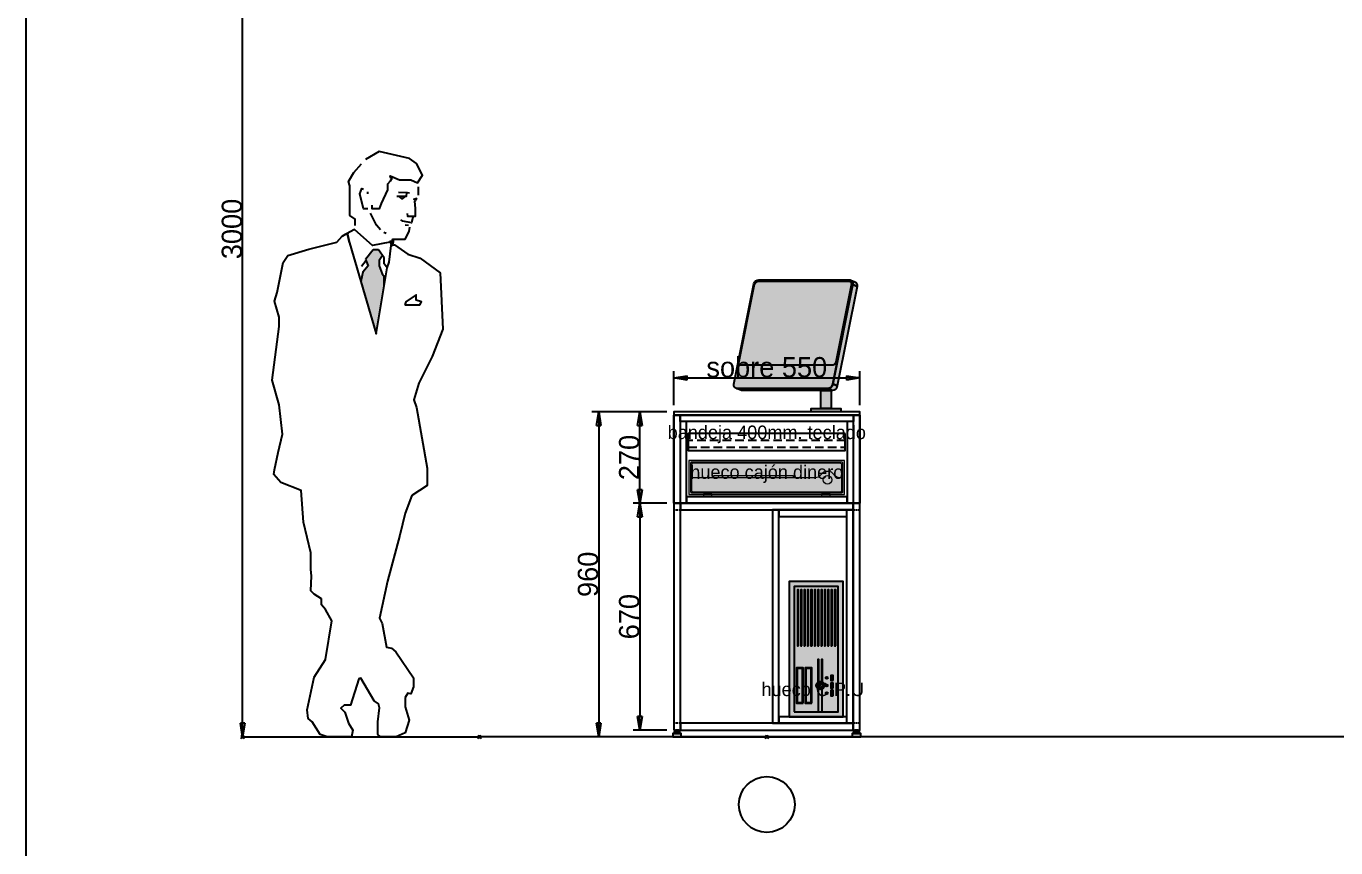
# Model space of a CAD drawing. Header units: millimetres. Extents: x -61063 to 17762, y -100319 to 2880.
# Drawn here: x -2420 to 1448, y -13326 to -10899 of the extents above; entities that cross this region are included whole.
import ezdxf

# ---------------------------------------------------------------- set-up
doc = ezdxf.new("R2010")
doc.units = ezdxf.units.MM
doc.header["$PDMODE"] = 35
doc.header["$PDSIZE"] = 5
doc.linetypes.add('Discontinua JB', pattern=[0.75, 0.5, -0.25])
doc.layers.add('1001 concep color Blau Fosc', color=7, linetype='Continuous', true_color=0x003e84)
for name, color, linetype in [('Cajón Dinero JB', 8, 'Continuous'), ('Cotas bloques dinámicos PM espacio', 10, 'Continuous'), ('Imac JB', 8, 'Continuous'), ('Linea Capa Color 0000 JB', 7, 'Continuous'), ('Linea Capa Color 0008 Gris JB', 8, 'Continuous'), ('Linea Capa Color 0012 Vermell JB', 12, 'Continuous'), ('Linea Capa Color 0140 Blau Vidre JB', 140, 'Continuous'), ('Linea Capa Color 0202 Lila Parets JB', 202, 'Continuous')]:
    doc.layers.add(name, color=color, linetype=linetype)
doc.styles.add('Jordi Ava', font='Avant Garde MEdium BT.ttf')
doc.dimstyles.new('Jordi Ava 2015', dxfattribs={"dimtxt": 60, "dimasz": 40, "dimexe": 20, "dimexo": 20, "dimgap": 0.09, "dimtad": 1, "dimdec": 0, "dimzin": 0, "dimdsep": 46, "dimtxsty": 'Jordi Ava', "dimblk": 'CLOSED', "dimcen": 1.5, "dimclrd": 7, "dimclre": 7, "dimclrt": 256, "dimadec": 0, "dimazin": 0, "dimtfac": 0.05, "dimtdec": 0, "dimtofl": 0, "dimtmove": 0, "dimatfit": 3, "dimldrblk": 'CLOSED', "dimfxl": 90, "dimtolj": 1, "dimtzin": 0, "dimlwd": -1, "dimlwe": -1, "dimarcsym": 0})
doc.dimstyles.new('Jordi Ava Parets 2015', dxfattribs={"dimtxt": 60, "dimasz": 40, "dimexe": 20, "dimexo": 20, "dimgap": 0.09, "dimtad": 1, "dimdec": 0, "dimzin": 0, "dimdsep": 46, "dimtxsty": 'Jordi Ava', "dimblk": 'CLOSED', "dimcen": 1.5, "dimclrd": 7, "dimclre": 7, "dimclrt": 256, "dimadec": 0, "dimazin": 0, "dimtfac": 0.05, "dimtdec": 0, "dimtofl": 0, "dimtmove": 0, "dimatfit": 3, "dimldrblk": 'CLOSED', "dimfxl": 90, "dimtolj": 1, "dimtzin": 0, "dimlwd": -1, "dimlwe": -1, "dimarcsym": 0})

# ---------------------------------------------------------------- blocks, each defined once
blk = doc.blocks.new('_Closed')
at = {"color": 0, "linetype": 'ByBlock', "lineweight": -2}
for p, q in [((-1, 0.167), (0, 0)), ((-1, 0.167), (-1, -0.167)), ((0, 0), (-1, -0.167)), ((0, 0), (-1, 0))]:
    blk.add_line(p, q, dxfattribs=at)
blk = doc.blocks.new('*D1688')
at = {"layer": 'Defpoints', "color": 0, "ltscale": 10, "transparency": 16777216}
for p in [(82879.8, 104665.6), (82879.8, 104665.6), (82879.8, 101665.6)]:
    blk.add_point(p, dxfattribs=at)
at = {"layer": 'Linea Capa Color 0202 Lila Parets JB', "color": 7, "ltscale": 10, "transparency": 16777216}
blk.add_line((82879.8, 101705.6), (82879.8, 104625.6), dxfattribs=at)
at = {"layer": 'Linea Capa Color 0202 Lila Parets JB', "color": 7, "ltscale": 10, "transparency": 16777216, "xscale": 40, "yscale": 40, "zscale": 40}
for p, rotation in [((82879.8, 104665.6), 90), ((82879.8, 101665.6), 270)]:
    blk.add_blockref('_Closed', p, dxfattribs=dict(at, rotation=rotation))
at = {"layer": 'Linea Capa Color 0202 Lila Parets JB', "ltscale": 10, "transparency": 16777216, "insert": (82848.5, 103165.6), "char_height": 60, "attachment_point": 5, "rotation": 90, "style": 'Jordi Ava'}
blk.add_mtext('\\A1;3000', dxfattribs=at)
blk = doc.blocks.new('PM202307281029')
at = {"layer": 'Linea Capa Color 0008 Gris JB'}
h = blk.add_hatch(color=256, dxfattribs=at)
h.set_gradient(color1=(0, 127, 255), one_color=1, tint=1, name='INVCYLINDER')
h.paths.add_polyline_path([(349.2, 1345.3), (355.5, 1372.2), (371.4, 1391.2), (363.5, 1410.2), (385.6, 1438.7), (401.5, 1438.7), (413.7, 1421.3), (403.9, 1407), (403.9, 1391.2), (412.6, 1367.4), (418.1, 1360.8), (418.1, 1332.6), (394.4, 1190.3)])
at = {"layer": 'Linea Capa Color 0008 Gris JB', "linetype": 'Continuous'}
for p, q in [((309.6, 1484.7), (311.2, 1487.8)), ((315.9, 1459.3), (309.6, 1484.7)), ((385.6, 1438.7), (363.5, 1410.2)), ((401.5, 1438.7), (385.6, 1438.7)), ((418.1, 1415), (401.5, 1438.7)), ((363.5, 1410.2), (371.4, 1391.2)), ((418.1, 1397.5), (418.1, 1415)), ((426.8, 1384.9), (418.1, 1397.5)), ((355.5, 1372.2), (349.2, 1345.3)), ((371.4, 1391.2), (355.5, 1372.2))]:
    blk.add_line(p, q, dxfattribs=at)
for points in [[(445.8, 1652.6), (437.9, 1651), (436.3, 1657.3), (463.3, 1645.4), (496.5, 1645.4), (517.1, 1636.7), (531.4, 1658.9), (513.9, 1693.7), (493.4, 1708), (403.1, 1728.6), (363.5, 1704.8)], [(332.6, 1510), (332.6, 1529), (316.7, 1540.1), (317.1, 1581.3), (317.1, 1627.2), (312.8, 1639.9), (328.6, 1666.8), (350.8, 1692.2)], [(441.1, 1649.4), (436.3, 1641.5), (427.6, 1632), (427.6, 1616.1), (409.4, 1574.9), (403.1, 1559.9), (382.5, 1559.9), (382.5, 1570.2)], [(369.8, 1559.1), (357.1, 1559.1), (346, 1603.5), (352.4, 1619.3), (357.1, 1617.7)], [(369.8, 1603.5), (369.8, 1609.8)], [(455.3, 1597.1), (483.8, 1597.1), (485.4, 1606.6)], [(493.1, 1605.4), (487.6, 1606.5), (460.1, 1608.2)], [(479.1, 1595.5), (471.2, 1589.2), (461.7, 1597.1)], [(512.4, 1590.8), (510.8, 1582.9), (506, 1587.6), (515.5, 1590.8)], [(519.5, 1600.3), (519.5, 1624)], [(485.8, 1546.2), (487.4, 1537.5), (510.9, 1537.5), (510.8, 1560.7), (509.2, 1581.9)], [(407.8, 1497.3), (395.1, 1511.6), (377.7, 1546.4)], [(503.3, 1535.1), (499.2, 1517.9), (473.1, 1523.2), (467.1, 1527.1)], [(490.2, 1510), (480.7, 1511.6)], [(434.7, 1460.9), (384.1, 1451.4), (349.2, 1481.5), (330.2, 1498.9), (293.8, 1478.3)], [(423.7, 1486.2), (417.3, 1489.4)], [(439.5, 1456.1), (444.2, 1470.4), (480.7, 1470.4), (491.8, 1492.6), (493.6, 1505.7)], [(445.8, 1470.4), (444.2, 1456.1), (441.1, 1457.7)], [(439.3, 1451), (439.5, 1453), (436.3, 1464.1), (442.1, 1464.1)], [(365, 1407), (350.8, 1389.6)], [(413.7, 1421.3), (403.9, 1407), (403.9, 1391.2), (412.6, 1367.4), (420.5, 1357.9), (422.1, 1357.9)], [(426.8, 1384.9), (433.2, 1402.3)], [(418.1, 1332.6), (418.1, 1360.8)]]:
    blk.add_lwpolyline(points, dxfattribs=at)
at = {"layer": 'Linea Capa Color 0008 Gris JB'}
for points in [[(92.6, 775), (94.3, 789), (105.3, 840), (117.9, 893.8), (108.4, 980.9), (87.8, 1053.8), (108.4, 1212.2), (108.4, 1239.1), (94.2, 1286.7), (102.1, 1312), (119.5, 1400.7), (133.8, 1421.3), (195.6, 1440.3), (277.9, 1460.9), (293.8, 1478.3), (311.4, 1488.3), (309.6, 1484.7), (315.9, 1459.3), (394.4, 1190.3), (426.8, 1384.9), (433.2, 1402.3), (439.3, 1451), (449, 1453), (488.6, 1426), (525, 1413.4), (583.6, 1370.6), (591.6, 1204.3), (559.9, 1123.5), (520.3, 1044.3), (506, 995.2), (513.9, 973), (544.8, 794), (544.8, 742.1), (499.7, 713.2), (480.7, 661), (464.8, 596), (428.4, 459.8), (404.6, 350.5), (412.6, 334.7), (425.2, 265), (439.5, 261.8), (452.2, 250.7), (505.2, 174.7), (505.2, 147.8), (496.5, 127.2), (488.6, 128.7), (479.9, 116.1), (479.9, 89.1), (491.8, 49.5), (480.7, 11.5), (453.8, 0), (428.4, 0), (407.7, 0), (399.1, 6.8), (399.9, 44.8), (404.6, 86), (401.5, 97.1), (388.8, 106.6), (349.2, 173.1), (342.9, 171.5), (319.1, 93.1), (300.1, 93.1), (290.6, 84.4), (301.7, 73.3), (312.8, 40), (325.4, 20), (321.5, 0), (293.8, 0), (249.4, 0), (228.8, 6.8), (205.1, 44.8), (194, 54.3), (190.8, 79.6), (211.4, 176.3), (244.7, 228.5), (263.7, 342.6), (244.7, 375.8), (232.8, 390.1), (232.8, 407.5), (211.4, 421.8), (201.9, 431.3), (203.5, 475.6), (201.1, 494.6), (201.1, 543.8), (179.7, 634), (173.4, 727.5), (113.2, 751.3)], [(479.1, 1276.4), (494.9, 1276.4), (523.4, 1275.6), (528.2, 1285.1), (513.2, 1290.1), (513.2, 1305.7), (482.3, 1285.1)]]:
    blk.add_lwpolyline(points, close=True, dxfattribs=at)
at = {"layer": 'Linea Capa Color 0202 Lila Parets JB', "ltscale": 10}
blk.add_line((0, 0), (700, 0), dxfattribs=at)
for p in [(0, 0), (700, 0)]:
    blk.add_point(p, dxfattribs=at)
blk = doc.blocks.new('PM202401161033')
at = {"layer": 'Linea Capa Color 0000 JB', "ltscale": 50}
h = blk.add_hatch(color=255, dxfattribs=at)
h.dxf.hatch_style = 1
edge = h.paths.add_edge_path()
edge.add_arc((198.5, 375), 15.1, 11.3282, 90)
edge.add_line((198.5, 390.1), (-69.1, 390.1))
edge.add_arc((-69.1, 379.7), 10.4, 90, 113.5024)
edge.add_line((-73.2, 389.2), (-85.3, 384.1))
edge.add_arc((-80.7, 373.4), 11.6, 113.1915, 195.204)
edge.add_line((-91.9, 370.4), (-33.2, 77.1))
edge.add_line((-33.2, 77.1), (-32.4, 73.5))
edge.add_arc((-19.5, 76.1), 13.2, 191.3282, 270)
edge.add_line((-19.5, 62.9), (-15, 62.9))
edge.add_line((-15, 62.9), (-15, 10))
edge.add_line((-15, 10), (-43.5, 10))
edge.add_line((-43.5, 10), (-43.5, 0))
edge.add_line((-43.5, 0), (43.5, 0))
edge.add_line((43.5, 0), (43.5, 10))
edge.add_line((43.5, 10), (15, 10))
edge.add_line((15, 10), (15, 62.9))
edge.add_line((15, 62.9), (250, 62.9))
edge.add_line((250, 62.9), (264.6, 68.8))
edge.add_arc((261.5, 79.7), 11.3, 285.7891, 371.3282)
edge.add_line((272.6, 82), (213.4, 377.9))
at = {"layer": 'Imac JB'}
for points in [[(-73.2, 389.2), (-85.3, 384.1, 0.373947), (-91.9, 370.4), (-78.9, 375.9), (-79.3, 377.7, -0.353264)], [(213.4, 377.9, 0.357421), (198.5, 390.1), (-69.1, 390.1, 0.473383), (-79.3, 377.7), (-20, 82.1, 0.357421), (-3.4, 68.4), (261.5, 68.4, 0.473383), (272.6, 82)], [(210.9, 376.6, 0.357421), (199.8, 385.7), (-68.3, 385.7, 0.473383), (-74.8, 377.8), (-28.5, 146.6, 0.357421), (-17.4, 137.5), (251.9, 137.5, 0.473383), (257.5, 144.2)], [(-3.4, 68.4, -0.357421), (-20, 82.1), (-20.1, 82.6), (-33.2, 77.1), (-32.4, 73.5, 0.357421), (-19.5, 62.9)], [(264.6, 68.8, -0.069002), (261.5, 68.4), (-3.4, 68.4), (-19.5, 62.9), (250, 62.9)]]:
    blk.add_lwpolyline(points, format="xyb", close=True, dxfattribs=at)
for points in [[(-78.9, 375.9), (-91.9, 370.4), (-33.2, 77.1), (-20.1, 82.6)], [(-15, 10), (15, 10), (15, 62.9), (-15, 62.9)], [(-43.5, 0), (43.5, 0), (43.5, 10), (-43.5, 10)]]:
    blk.add_lwpolyline(points, close=True, dxfattribs=at)
at = {"layer": 'Linea Capa Color 0000 JB', "ltscale": 50}
blk.add_lwpolyline([(213.4, 377.9, 0.357421), (198.5, 390.1), (-69.1, 390.1, 0.102909), (-73.2, 389.2), (-85.3, 384.1, 0.373947), (-91.9, 370.4), (-33.2, 77.1), (-32.4, 73.5, 0.357421), (-19.5, 62.9), (-15, 62.9), (-15, 10), (-43.5, 10), (-43.5, 0), (43.5, 0), (43.5, 10), (15, 10), (15, 62.9), (250, 62.9), (264.6, 68.8, 0.391589), (272.6, 82)], format="xyb", close=True, dxfattribs=at)
blk = doc.blocks.new('PM202401231106')
at = {"layer": 'Cajón Dinero JB', "ltscale": 10}
h = blk.add_hatch(color=256, dxfattribs=at)
h.dxf.hatch_style = 1
h.set_gradient(color1=(255, 255, 255), tint=1, name='SPHERICAL')
h.paths.add_polyline_path([(-230, 107), (-230, 7), (230, 7), (230, 107)])
h.paths.add_polyline_path([(162.1, 0), (187.1, 0), (187.1, 7), (162.1, 7)])
h.paths.add_polyline_path([(-187.1, 0), (-162.1, 0), (-162.1, 7), (-187.1, 7)])
at = {"layer": 'Cajón Dinero JB', "lineweight": 13, "ltscale": 50}
for p, q in [((-222, 57), (143.6, 57)), ((215.5, 57), (222, 57))]:
    blk.add_line(p, q, dxfattribs=at)
for points in [[(-225, 99), (-225, 15, 0.414214), (-222, 12), (222, 12, 0.414214), (225, 15), (225, 99, 0.414214), (222, 102), (-222, 102, 0.414214)], [(-222, 96), (-222, 18, 0.414214), (-219, 15), (219, 15, 0.414214), (222, 18), (222, 94, 0.414214), (217, 99), (-219, 99, 0.414214)]]:
    blk.add_lwpolyline(points, format="xyb", close=True, dxfattribs=at)
blk.add_lwpolyline([(-157.2, 57), (78.8, 57), (78.8, 61.4), (-157.2, 61.4)], close=True, dxfattribs=at)
blk.add_circle((179.6, 50.2), 12.7, dxfattribs=at)
for centre, radius, start, end in [((143.6, 77), 20, 270, 323.2739), ((179.6, 50.2), 24.8, 36.7261, 143.2739), ((215.5, 77), 20, 216.7261, 270)]:
    blk.add_arc(centre, radius, start, end, dxfattribs=at)
at = {"layer": 'Linea Capa Color 0000 JB', "lineweight": 13, "ltscale": 50}
for points in [[(-230, 107), (-230, 7), (230, 7), (230, 107)], [(-187.1, 0), (-162.1, 0), (-162.1, 7), (-187.1, 7)], [(162.1, 0), (187.1, 0), (187.1, 7), (162.1, 7)]]:
    blk.add_lwpolyline(points, close=True, dxfattribs=at)
blk = doc.blocks.new('*D3545')
at = {"layer": 'Cotas bloques dinámicos PM espacio', "color": 7, "ltscale": 50, "transparency": 16777216}
for p, q in [((246371.6, 34100.3), (246371.6, 34200.3)), ((246921.6, 34100.3), (246921.6, 34200.3)), ((246411.6, 34180.3), (246881.6, 34180.3))]:
    blk.add_line(p, q, dxfattribs=at)
at = {"layer": 'Defpoints', "color": 0, "ltscale": 50, "transparency": 16777216}
for p in [(246921.6, 34180.3), (246371.6, 34080.3), (246921.6, 34080.3)]:
    blk.add_point(p, dxfattribs=at)
at = {"layer": 'Cotas bloques dinámicos PM espacio', "color": 7, "ltscale": 50, "transparency": 16777216, "xscale": 40, "yscale": 40, "zscale": 40, "rotation": 180}
blk.add_blockref('_Closed', (246371.6, 34180.3), dxfattribs=at)
at = {"layer": 'Cotas bloques dinámicos PM espacio', "color": 7, "ltscale": 50, "transparency": 16777216, "xscale": 40, "yscale": 40, "zscale": 40}
blk.add_blockref('_Closed', (246921.6, 34180.3), dxfattribs=at)
at = {"layer": 'Cotas bloques dinámicos PM espacio', "ltscale": 50, "transparency": 16777216, "insert": (246646.6, 34211.6), "char_height": 60, "attachment_point": 5, "style": 'Jordi Ava'}
blk.add_mtext('\\A1;sobre 550', dxfattribs=at)
blk = doc.blocks.new('*D3562')
at = {"layer": 'Cotas bloques dinámicos PM espacio', "color": 7, "ltscale": 50, "transparency": 16777216}
for p, q in [((-295, 960), (-395, 960)), ((-375, 730), (-375, 920)), ((-295, 690), (-395, 690))]:
    blk.add_line(p, q, dxfattribs=at)
at = {"layer": 'Defpoints', "color": 0, "ltscale": 50, "transparency": 16777216}
for p in [(-375, 960), (-275, 960), (-275, 690)]:
    blk.add_point(p, dxfattribs=at)
at = {"layer": 'Cotas bloques dinámicos PM espacio', "color": 7, "ltscale": 50, "transparency": 16777216, "xscale": 40, "yscale": 40, "zscale": 40}
for p, rotation in [((-375, 960), 90), ((-375, 690), 270)]:
    blk.add_blockref('_Closed', p, dxfattribs=dict(at, rotation=rotation))
at = {"layer": 'Cotas bloques dinámicos PM espacio', "ltscale": 50, "transparency": 16777216, "insert": (-406.2, 825), "char_height": 60, "attachment_point": 5, "rotation": 90, "style": 'Jordi Ava'}
blk.add_mtext('\\A1;270', dxfattribs=at)
blk = doc.blocks.new('*D3563')
at = {"layer": 'Cotas bloques dinámicos PM espacio', "color": 7, "ltscale": 50, "transparency": 16777216}
for p, q in [((-295, 690), (-395, 690)), ((-375, 650), (-375, 60)), ((-295, 20), (-395, 20))]:
    blk.add_line(p, q, dxfattribs=at)
at = {"layer": 'Defpoints', "color": 0, "ltscale": 50, "transparency": 16777216}
for p in [(-275, 690), (-375, 20), (-275, 20)]:
    blk.add_point(p, dxfattribs=at)
at = {"layer": 'Cotas bloques dinámicos PM espacio', "color": 7, "ltscale": 50, "transparency": 16777216, "xscale": 40, "yscale": 40, "zscale": 40}
for p, rotation in [((-375, 690), 90), ((-375, 20), 270)]:
    blk.add_blockref('_Closed', p, dxfattribs=dict(at, rotation=rotation))
at = {"layer": 'Cotas bloques dinámicos PM espacio', "ltscale": 50, "transparency": 16777216, "insert": (-406.2, 355), "char_height": 60, "attachment_point": 5, "rotation": 90, "style": 'Jordi Ava'}
blk.add_mtext('\\A1;670', dxfattribs=at)
blk = doc.blocks.new('*D3564')
at = {"layer": 'Cotas bloques dinámicos PM espacio', "color": 7, "ltscale": 50, "transparency": 16777216}
for p, q in [((-295, 960), (-516.5, 960)), ((-496.5, 920), (-496.5, 40)), ((-295, 0), (-516.5, 0))]:
    blk.add_line(p, q, dxfattribs=at)
at = {"layer": 'Defpoints', "color": 0, "ltscale": 50, "transparency": 16777216}
for p in [(-275, 960), (-275, 0), (-496.5, 0)]:
    blk.add_point(p, dxfattribs=at)
at = {"layer": 'Cotas bloques dinámicos PM espacio', "color": 7, "ltscale": 50, "transparency": 16777216, "xscale": 40, "yscale": 40, "zscale": 40}
for p, rotation in [((-496.5, 960), 90), ((-496.5, 0), 270)]:
    blk.add_blockref('_Closed', p, dxfattribs=dict(at, rotation=rotation))
at = {"layer": 'Cotas bloques dinámicos PM espacio', "ltscale": 50, "transparency": 16777216, "insert": (-527.8, 480), "char_height": 60, "attachment_point": 5, "rotation": 90, "style": 'Jordi Ava'}
blk.add_mtext('\\A1;960', dxfattribs=at)
blk = doc.blocks.new('PM202401231128')
at = {"layer": 'Linea Capa Color 0000 JB', "ltscale": 10}
h = blk.add_hatch(color=256, dxfattribs=at)
h.dxf.hatch_style = 1
h.set_gradient(color1=(255, 255, 255), tint=1, name='SPHERICAL')
h.paths.add_polyline_path([(0, 160), (0, 0), (400, 0), (400, 160)])
at = {"layer": 'Linea Capa Color 0008 Gris JB'}
for points in [[(0, 160), (0, 0), (400, 0), (400, 160)], [(15, 145), (15, 15), (385, 15), (385, 145)], [(40, 118.5), (145, 118.5), (145, 138.5), (40, 138.5)], [(42, 120.5), (143, 120.5), (143, 136.5), (42, 136.5)], [(210.1, 132.4), (374.9, 132.4), (374.9, 135.5), (210.1, 135.5)], [(210.1, 122.4), (374.9, 122.4), (374.9, 125.5), (210.1, 125.5)], [(40, 92.5), (145, 92.5), (145, 112.5), (40, 112.5)], [(42, 94.5), (143, 94.5), (143, 110.5), (42, 110.5)], [(210.1, 112.4), (374.9, 112.4), (374.9, 115.5), (210.1, 115.5)], [(210.1, 102.4), (374.9, 102.4), (374.9, 105.5), (210.1, 105.5)], [(210.1, 92.4), (374.9, 92.4), (374.9, 95.5), (210.1, 95.5)], [(210.1, 82.4), (374.9, 82.4), (374.9, 85.5), (210.1, 85.5)], [(210.1, 72.4), (374.9, 72.4), (374.9, 75.5), (210.1, 75.5)], [(210.1, 62.4), (374.9, 62.4), (374.9, 65.5), (210.1, 65.5)], [(210.1, 52.4), (374.9, 52.4), (374.9, 55.5), (210.1, 55.5)], [(210.1, 42.4), (374.9, 42.4), (374.9, 45.5), (210.1, 45.5)], [(62.5, 30), (77.5, 30), (77.5, 37), (62.5, 37)], [(63.5, 31), (76.5, 31), (76.5, 36), (63.5, 36)], [(85, 30), (100, 30), (100, 37), (85, 37)], [(86, 31), (99, 31), (99, 36), (86, 36)], [(107.5, 30), (122.5, 30), (122.5, 37), (107.5, 37)], [(108.5, 31), (121.5, 31), (121.5, 36), (108.5, 36)], [(210.1, 32.4), (374.9, 32.4), (374.9, 35.5), (210.1, 35.5)], [(210.1, 22.4), (374.9, 22.4), (374.9, 25.5), (210.1, 25.5)]]:
    blk.add_lwpolyline(points, close=True, dxfattribs=at)
for points in [[(82.1, 74), (15, 74), (15, 73), (81.6, 73, -0.02346)], [(81.6, 63), (15, 63), (15, 62), (82.1, 62, -0.02346)], [(88.2, 71.7, 0.390548), (88.2, 72.4, 0.438282), (87.4, 72.3, 2.16084), (97.6, 72.3, 0.438282), (96.8, 72.4, 0.390548), (96.8, 71.7, -2.16084)], [(93, 74.9, 0.414214), (92.5, 75.4, 0.414214), (92, 74.9), (92, 68.5, 0.414214), (92.5, 68, 0.414214), (93, 68.5)], [(102.9, 74), (170, 74), (170, 73), (103.4, 73, 0.02346)], [(103.4, 63), (170, 63), (170, 62), (102.9, 62, 0.02346)]]:
    blk.add_lwpolyline(points, format="xyb", close=True, dxfattribs=at)
for centre, radius in [((92.5, 68), 12), ((92.5, 68), 10), ((70, 49), 3), ((70, 49), 2), ((92.5, 49), 3), ((92.5, 49), 2), ((115, 49), 3), ((115, 49), 2)]:
    blk.add_circle(centre, radius, dxfattribs=at)
blk = doc.blocks.new('PM202309291349')
at = {"layer": 'Linea Capa Color 0012 Vermell JB', "ltscale": 50}
blk.add_point((2187.8, -4066.4), dxfattribs=at)
at = {"layer": 'Linea Capa Color 0202 Lila Parets JB', "ltscale": 10}
blk.add_line((7207.8, -4066.4), (1339.3, -4066.4), dxfattribs=at)
blk.add_lwpolyline([(0, 0), (7902.9, 0), (7902.9, -7171.6), (0, -7171.6)], close=True, dxfattribs=at)
at = {"ltscale": 10}
blk.add_blockref('PM202307281029', (639.3, -4066.4), dxfattribs=at)
at = {"layer": 'Linea Capa Color 0202 Lila Parets JB', "ltscale": 10}
dim = blk.add_linear_dim(base=(639.3, -1066.4), p1=(639.3, -4066.4), p2=(639.3, -1066.4), angle=90, dimstyle='Jordi Ava Parets 2015', dxfattribs=at)
dim.commit()
dim.dimension.update_dxf_attribs({"geometry": '*D1688', "text_midpoint": (608, -2566.4), "insert": (-82240.5, -105732)})
blk = doc.blocks.new('PM202401161204')
at = {"layer": 'Cotas bloques dinámicos PM espacio', "ltscale": 10}
blk.add_circle((0, -200), 82.4, dxfattribs=at)
at = {"layer": 'Linea Capa Color 0000 JB', "ltscale": 50}
for p, q in [((-265, 10), (-265, 15)), ((265, 10), (265, 15))]:
    blk.add_line(p, q, dxfattribs=at)
for points in [[(-275, 690), (275, 690), (275, 950), (-275, 950)], [(-256, 690), (-275, 690), (-275, 950), (-256, 950)], [(-256, 690), (256, 690), (256, 950), (-256, 950)], [(-256, 950), (256, 950), (256, 931), (-256, 931)], [(-237, 931), (-256, 931), (-256, 690), (-237, 690)], [(237, 690), (256, 690), (256, 931), (237, 931)], [(256, 950), (275, 950), (275, 690), (256, 690)], [(-275, 20), (-255, 20), (-255, 690), (-275, 690)], [(-255, 670), (255, 670), (255, 690), (-255, 690)], [(17, 40), (255, 40), (255, 670), (17, 670)], [(17, 40), (36, 40), (36, 670), (17, 670)], [(236, 670), (36, 670), (36, 651), (236, 651)], [(236, 670), (255, 670), (255, 40), (236, 40)], [(255, 20), (275, 20), (275, 690), (255, 690)], [(-255, 20), (255, 20), (255, 40), (-255, 40)], [(236, 59), (36, 59), (36, 40), (236, 40)], [(-277.5, 0), (-252.5, 0), (-252.5, 10), (-277.5, 10)], [(-273.5, 10), (-256.5, 10), (-256.5, 15), (-273.5, 15)], [(-270, 15), (-260, 15), (-260, 20), (-270, 20)], [(252.5, 0), (277.5, 0), (277.5, 10), (252.5, 10)], [(256.5, 10), (273.5, 10), (273.5, 15), (256.5, 15)], [(260, 15), (270, 15), (270, 20), (260, 20)]]:
    blk.add_lwpolyline(points, close=True, dxfattribs=at)
at = {"layer": 'Linea Capa Color 0000 JB'}
for points in [[(232, 895.8), (-232, 895.8), (-232, 845.8), (232, 845.8)], [(237, 709), (-237, 709), (-237, 690), (237, 690)]]:
    blk.add_lwpolyline(points, close=True, dxfattribs=at)
at = {"layer": 'Linea Capa Color 0000 JB', "linetype": 'Discontinua JB', "ltscale": 10}
for points in [[(-275, 670), (-255, 670), (-255, 690), (-275, 690)], [(255, 670), (275, 670), (275, 690), (255, 690)], [(-275, 20), (-255, 20), (-255, 40), (-275, 40)], [(255, 20), (275, 20), (275, 40), (255, 40)]]:
    blk.add_lwpolyline(points, close=True, dxfattribs=at)
at = {"layer": 'Linea Capa Color 0008 Gris JB', "linetype": 'Discontinua JB', "ltscale": 50}
blk.add_lwpolyline([(-232, 855.8), (232, 855.8), (232, 875.3), (-232, 875.3)], close=True, dxfattribs=at)
at = {"layer": 'Linea Capa Color 0140 Blau Vidre JB', "ltscale": 50}
blk.add_lwpolyline([(-275, 950), (275, 950), (275, 960), (-275, 960)], close=True, dxfattribs=at)
at = {"layer": 'Linea Capa Color 0202 Lila Parets JB', "ltscale": 50}
blk.add_line((-275, 0), (275, 0), dxfattribs=at)
at = {"layer": 'Linea Capa Color 0000 JB', "xscale": -1}
blk.add_blockref('PM202401161033', (175, 960), dxfattribs=at)
at = {"layer": 'Linea Capa Color 0000 JB', "ltscale": 10}
blk.add_blockref('PM202401231106', (0, 709), dxfattribs=at)
at = {"layer": 'Linea Capa Color 0000 JB', "ltscale": 10, "rotation": 90}
blk.add_blockref('PM202401231128', (226, 59), dxfattribs=at)
at = {"layer": '1001 concep color Blau Fosc', "char_height": 40, "width": 560, "attachment_point": 5, "style": 'Jordi Ava'}
for s, insert in [('{\\fAgency FB|b0|i0|c0|p34;bandeja 400mm. teclado}', (0, 893.3)), ('{\\fAgency FB|b0|i0|c0|p34;hueco cajón dinero}', (0, 775.9)), ('{\\fAgency FB|b0|i0|c0|p34;hueco C.P.U}', (136, 140.1))]:
    blk.add_mtext(s, dxfattribs=dict(at, insert=insert))
at = {"layer": 'Cotas bloques dinámicos PM espacio', "ltscale": 50}
dim = blk.add_linear_dim(base=(275, 1060), p1=(-275, 960), p2=(275, 960), text='sobre <>', dimstyle='Jordi Ava 2015', dxfattribs=at)
dim.commit()
dim.dimension.update_dxf_attribs({"geometry": '*D3545', "text_midpoint": (0, 1091.3), "insert": (-246646.6, -33120.3)})
for base, p1, p2, picture, middle in [((-496.5, 0), (-275, 960), (-275, 0), '*D3564', (-527.8, 480)), ((-375, 960), (-275, 690), (-275, 960), '*D3562', (-406.2, 825)), ((-375, 20), (-275, 690), (-275, 20), '*D3563', (-406.2, 355))]:
    dim = blk.add_linear_dim(base=base, p1=p1, p2=p2, angle=90, dimstyle='Jordi Ava 2015', dxfattribs=at)
    dim.commit()
    dim.dimension.update_dxf_attribs({"geometry": picture, "text_midpoint": middle})
blk = doc.blocks.new('PM202401161212')
at = {"layer": 'Linea Capa Color 0000 JB'}
blk.add_blockref('PM202401161204', (0, 0), dxfattribs=at)
blk = doc.blocks.new('PM202401161443')
at = {"layer": 'Linea Capa Color 0000 JB'}
blk.add_blockref('PM202401161212', (265, 0), dxfattribs=at)

msp = doc.modelspace()

# ---------------------------------------------------------------- block references
at = {"layer": 'Linea Capa Color 0000 JB'}
for name, p in [('PM202309291349', (-2420.5, -8931.5)), ('PM202401161443', (-497.7, -12997.9))]:
    msp.add_blockref(name, p, dxfattribs=at)

doc.saveas('drawing.dxf')
